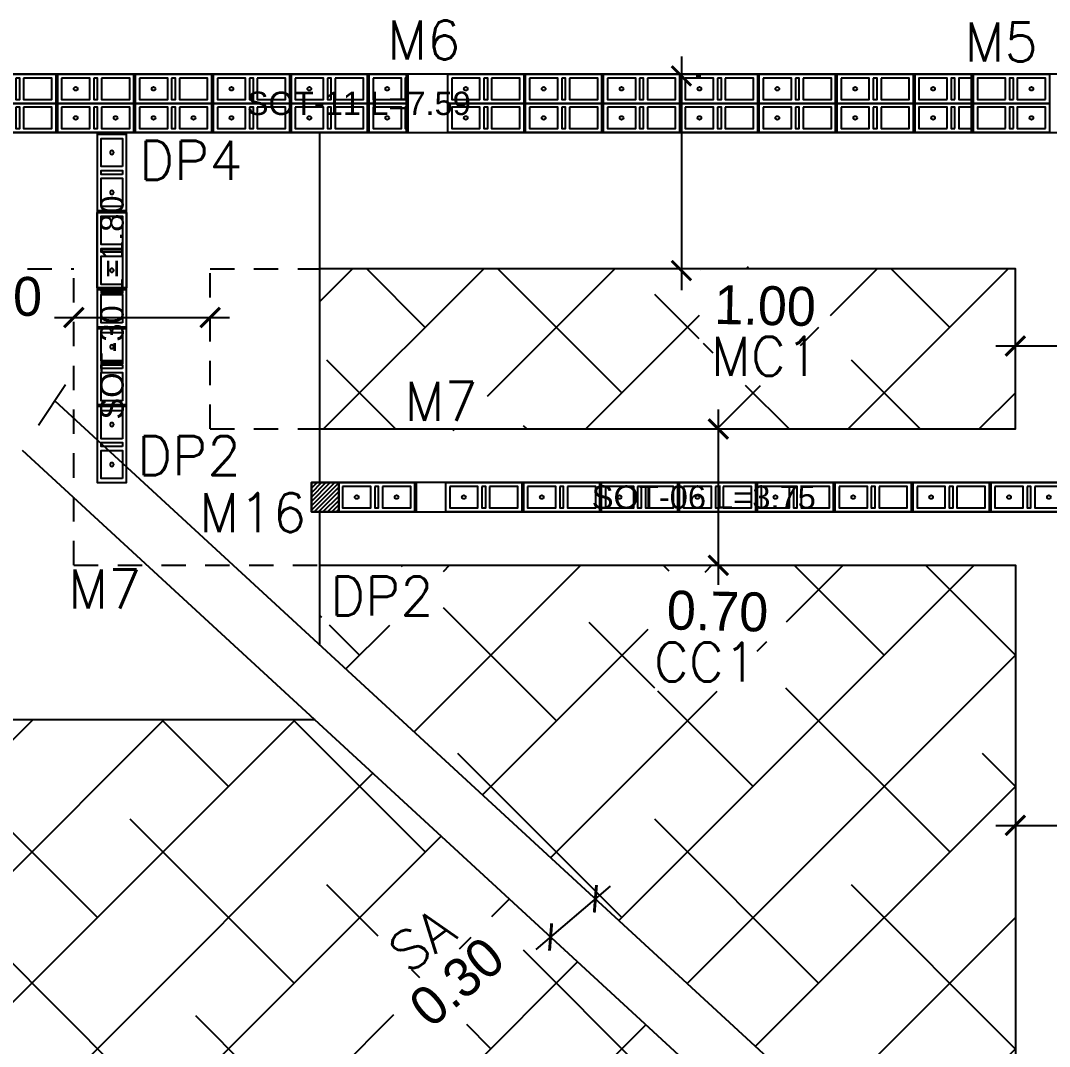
# Model space of a CAD drawing. Header units: metres. Extents: x -33.7 to 12.8, y -17.6 to 9.1.
# Drawn here: x -16.9 to -11.61, y 3.04 to 8.31 of the extents above; entities that cross this region are included whole.
import ezdxf
from ezdxf.enums import TextEntityAlignment as Align
from ezdxf.xclip import XClip

# ---------------------------------------------------------------- set-up
doc = ezdxf.new("R2010")
doc.units = ezdxf.units.M
doc.header["$XCLIPFRAME"] = 2
doc.linetypes.add('HIDDEN', pattern=[0.375, 0.25, -0.125])
for name, color, linetype in [('block0.14', 1, 'Continuous'), ('BLOCK251', 1, 'Continuous'), ('CIMIENTO 004', 4, 'Continuous'), ('COTAS', 1, 'Continuous'), ('CUANT-MUROS-TEXTO', 7, 'Continuous'), ('MOCHETAS 004', 4, 'Continuous'), ('S-contrapiso 001', 1, 'Continuous'), ('S-cotas 001', 1, 'Continuous'), ('S-hatch 002', 2, 'Continuous'), ('S-solera de amarre 003', 3, 'Continuous'), ('S-text 003', 3, 'Continuous'), ('SOT Muro de 15cm', 1, 'Continuous'), ('SOT Muro de contencion de 30cm', 6, 'Continuous'), ('TEX5', 4, 'Continuous'), ('ZAPATA', 6, 'Continuous')]:
    doc.layers.add(name, color=color, linetype=linetype)
doc.styles.add('ROMANS', font='romans')
doc.styles.add('ROTULOS', font='GOTHIC.TTF')
doc.styles.get("Standard").update_dxf_attribs({"font": 'arial.ttf'})
doc.dimstyles.new('DIM_100_2', dxfattribs={"dimtxt": 0.2, "dimasz": 0.1, "dimexe": 0.1, "dimexo": 0.1, "dimgap": 0.15, "dimtad": 1, "dimtxsty": 'ROTULOS', "dimblk": 'ARCHTICK', "dimcen": 0.1, "dimdle": 0.1, "dimclrd": 256, "dimclre": 256, "dimclrt": 1, "dimaunit": 1, "dimadec": 3, "dimazin": 3, "dimtfac": 1, "dimtix": 1, "dimtmove": 2, "dimatfit": 0, "dimldrblk": 'FLECHA', "dimfxl": 0.25, "dimtvp": 1, "dimlwd": -1, "dimlwe": -1})

# ---------------------------------------------------------------- blocks, each defined once
blk = doc.blocks.new('*U179')
for points in [[(-0.075, 0.4), (0.075, 0.4), (0.075, 0.01), (-0.075, 0.01)], [(0.055, 0.38), (-0.055, 0.38), (-0.055, 0.235), (0.055, 0.235)], [(0.055, 0.215), (-0.055, 0.215), (-0.055, 0.195), (0.055, 0.195)], [(0.055, 0.175), (-0.055, 0.175), (-0.055, 0.03), (0.055, 0.03)]]:
    blk.add_lwpolyline(points, close=True)
at = {"color": 251}
blk.add_lwpolyline([(-0.075, 0), (0.075, 0)], dxfattribs=at)
at = {"color": 3}
blk.add_circle((0, 0.3075), 0.00953, dxfattribs=at)
blk = doc.blocks.new('*U315')
for points in [[(-0.075, 0.4), (0.075, 0.4), (0.075, 0.01), (-0.075, 0.01)], [(0.055, 0.38), (-0.055, 0.38), (-0.055, 0.235), (0.055, 0.235)], [(0.055, 0.215), (-0.055, 0.215), (-0.055, 0.195), (0.055, 0.195)], [(0.055, 0.175), (-0.055, 0.175), (-0.055, 0.03), (0.055, 0.03)]]:
    blk.add_lwpolyline(points, close=True)
at = {"color": 251}
blk.add_lwpolyline([(-0.075, 0), (0.075, 0)], dxfattribs=at)
at = {"color": 3}
for centre in [(0, 0.3075), (0, 0.1025)]:
    blk.add_circle(centre, 0.00953, dxfattribs=at)
blk = doc.blocks.new('*U314')
for points in [[(-0.075, 0.4), (0.075, 0.4), (0.075, 0.01), (-0.075, 0.01)], [(0.055, 0.38), (-0.055, 0.38), (-0.055, 0.235), (0.055, 0.235)], [(0.055, 0.215), (-0.055, 0.215), (-0.055, 0.195), (0.055, 0.195)], [(0.055, 0.175), (-0.055, 0.175), (-0.055, 0.03), (0.055, 0.03)]]:
    blk.add_lwpolyline(points, close=True)
at = {"color": 251}
blk.add_lwpolyline([(-0.075, 0), (0.075, 0)], dxfattribs=at)
at = {"color": 3}
for centre in [(0, 0.3075), (0, 0.1025)]:
    blk.add_circle(centre, 0.00953, dxfattribs=at)
blk = doc.blocks.new('*U182')
for points in [[(-0.075, 0.4), (0.075, 0.4), (0.075, 0.01), (-0.075, 0.01)], [(0.055, 0.38), (-0.055, 0.38), (-0.055, 0.235), (0.055, 0.235)], [(0.055, 0.215), (-0.055, 0.215), (-0.055, 0.195), (0.055, 0.195)], [(0.055, 0.175), (-0.055, 0.175), (-0.055, 0.03), (0.055, 0.03)]]:
    blk.add_lwpolyline(points, close=True)
at = {"color": 251}
blk.add_lwpolyline([(-0.075, 0), (0.075, 0)], dxfattribs=at)
at = {"color": 3}
blk.add_circle((0, 0.3075), 0.00953, dxfattribs=at)
blk = doc.blocks.new('*U180')
for points in [[(-0.075, 0.4), (0.075, 0.4), (0.075, 0.01), (-0.075, 0.01)], [(0.055, 0.38), (-0.055, 0.38), (-0.055, 0.235), (0.055, 0.235)], [(0.055, 0.215), (-0.055, 0.215), (-0.055, 0.195), (0.055, 0.195)], [(0.055, 0.175), (-0.055, 0.175), (-0.055, 0.03), (0.055, 0.03)]]:
    blk.add_lwpolyline(points, close=True)
at = {"color": 251}
blk.add_lwpolyline([(-0.075, 0), (0.075, 0)], dxfattribs=at)
at = {"color": 3}
blk.add_circle((0, 0.3075), 0.00953, dxfattribs=at)
blk = doc.blocks.new('*U181')
for points in [[(-0.075, 0.4), (0.075, 0.4), (0.075, 0.01), (-0.075, 0.01)], [(0.055, 0.38), (-0.055, 0.38), (-0.055, 0.235), (0.055, 0.235)], [(0.055, 0.215), (-0.055, 0.215), (-0.055, 0.195), (0.055, 0.195)], [(0.055, 0.175), (-0.055, 0.175), (-0.055, 0.03), (0.055, 0.03)]]:
    blk.add_lwpolyline(points, close=True)
at = {"color": 251}
blk.add_lwpolyline([(-0.075, 0), (0.075, 0)], dxfattribs=at)
at = {"color": 3}
blk.add_circle((0, 0.3075), 0.00953, dxfattribs=at)
blk = doc.blocks.new('*U183')
for points in [[(-0.075, 0.4), (0.075, 0.4), (0.075, 0.01), (-0.075, 0.01)], [(0.055, 0.38), (-0.055, 0.38), (-0.055, 0.235), (0.055, 0.235)], [(0.055, 0.215), (-0.055, 0.215), (-0.055, 0.195), (0.055, 0.195)], [(0.055, 0.175), (-0.055, 0.175), (-0.055, 0.03), (0.055, 0.03)]]:
    blk.add_lwpolyline(points, close=True)
at = {"color": 251}
blk.add_lwpolyline([(-0.075, 0), (0.075, 0)], dxfattribs=at)
at = {"color": 3}
blk.add_circle((0, 0.3075), 0.00953, dxfattribs=at)
blk = doc.blocks.new('*U191')
for points in [[(-0.075, 0.4), (0.075, 0.4), (0.075, 0.21), (-0.075, 0.21)], [(0.055, 0.38), (-0.055, 0.38), (-0.055, 0.235), (0.055, 0.235)]]:
    blk.add_lwpolyline(points, close=True)
blk.add_lwpolyline([(0.055, 0.21), (0.055, 0.215), (-0.055, 0.215), (-0.055, 0.21)])
at = {"color": 251}
blk.add_lwpolyline([(-0.075, 0.2), (0.075, 0.2)], dxfattribs=at)
at = {"color": 3}
blk.add_circle((0, 0.3075), 0.00953, dxfattribs=at)
blk = doc.blocks.new('*U185')
for points in [[(-0.075, 0.4), (0.075, 0.4), (0.075, 0.01), (-0.075, 0.01)], [(0.055, 0.38), (-0.055, 0.38), (-0.055, 0.235), (0.055, 0.235)], [(0.055, 0.215), (-0.055, 0.215), (-0.055, 0.195), (0.055, 0.195)], [(0.055, 0.175), (-0.055, 0.175), (-0.055, 0.03), (0.055, 0.03)]]:
    blk.add_lwpolyline(points, close=True)
at = {"color": 251}
blk.add_lwpolyline([(-0.075, 0), (0.075, 0)], dxfattribs=at)
at = {"color": 3}
blk.add_circle((0, 0.3075), 0.00953, dxfattribs=at)
blk = doc.blocks.new('*U186')
for points in [[(-0.075, 0.4), (0.075, 0.4), (0.075, 0.01), (-0.075, 0.01)], [(0.055, 0.38), (-0.055, 0.38), (-0.055, 0.235), (0.055, 0.235)], [(0.055, 0.215), (-0.055, 0.215), (-0.055, 0.195), (0.055, 0.195)], [(0.055, 0.175), (-0.055, 0.175), (-0.055, 0.03), (0.055, 0.03)]]:
    blk.add_lwpolyline(points, close=True)
at = {"color": 251}
blk.add_lwpolyline([(-0.075, 0), (0.075, 0)], dxfattribs=at)
at = {"color": 3}
blk.add_circle((0, 0.3075), 0.00953, dxfattribs=at)
blk = doc.blocks.new('*U184')
for points in [[(-0.075, 0.4), (0.075, 0.4), (0.075, 0.21), (-0.075, 0.21)], [(0.055, 0.38), (-0.055, 0.38), (-0.055, 0.235), (0.055, 0.235)]]:
    blk.add_lwpolyline(points, close=True)
blk.add_lwpolyline([(0.055, 0.21), (0.055, 0.215), (-0.055, 0.215), (-0.055, 0.21)])
at = {"color": 251}
blk.add_lwpolyline([(-0.075, 0.2), (0.075, 0.2)], dxfattribs=at)
at = {"color": 3}
blk.add_circle((0, 0.3075), 0.00953, dxfattribs=at)
blk = doc.blocks.new('*U187')
for points in [[(-0.075, 0.4), (0.075, 0.4), (0.075, 0.01), (-0.075, 0.01)], [(0.055, 0.38), (-0.055, 0.38), (-0.055, 0.235), (0.055, 0.235)], [(0.055, 0.215), (-0.055, 0.215), (-0.055, 0.195), (0.055, 0.195)], [(0.055, 0.175), (-0.055, 0.175), (-0.055, 0.03), (0.055, 0.03)]]:
    blk.add_lwpolyline(points, close=True)
at = {"color": 251}
blk.add_lwpolyline([(-0.075, 0), (0.075, 0)], dxfattribs=at)
at = {"color": 3}
blk.add_circle((0, 0.3075), 0.00953, dxfattribs=at)
blk = doc.blocks.new('*U188')
for points in [[(-0.075, 0.4), (0.075, 0.4), (0.075, 0.01), (-0.075, 0.01)], [(0.055, 0.38), (-0.055, 0.38), (-0.055, 0.235), (0.055, 0.235)], [(0.055, 0.215), (-0.055, 0.215), (-0.055, 0.195), (0.055, 0.195)], [(0.055, 0.175), (-0.055, 0.175), (-0.055, 0.03), (0.055, 0.03)]]:
    blk.add_lwpolyline(points, close=True)
at = {"color": 251}
blk.add_lwpolyline([(-0.075, 0), (0.075, 0)], dxfattribs=at)
at = {"color": 3}
blk.add_circle((0, 0.3075), 0.00953, dxfattribs=at)
blk = doc.blocks.new('*U189')
for points in [[(-0.075, 0.4), (0.075, 0.4), (0.075, 0.01), (-0.075, 0.01)], [(0.055, 0.38), (-0.055, 0.38), (-0.055, 0.235), (0.055, 0.235)], [(0.055, 0.215), (-0.055, 0.215), (-0.055, 0.195), (0.055, 0.195)], [(0.055, 0.175), (-0.055, 0.175), (-0.055, 0.03), (0.055, 0.03)]]:
    blk.add_lwpolyline(points, close=True)
at = {"color": 251}
blk.add_lwpolyline([(-0.075, 0), (0.075, 0)], dxfattribs=at)
at = {"color": 3}
blk.add_circle((0, 0.3075), 0.00953, dxfattribs=at)
blk = doc.blocks.new('*U190')
for points in [[(-0.075, 0.4), (0.075, 0.4), (0.075, 0.01), (-0.075, 0.01)], [(0.055, 0.38), (-0.055, 0.38), (-0.055, 0.235), (0.055, 0.235)], [(0.055, 0.215), (-0.055, 0.215), (-0.055, 0.195), (0.055, 0.195)], [(0.055, 0.175), (-0.055, 0.175), (-0.055, 0.03), (0.055, 0.03)]]:
    blk.add_lwpolyline(points, close=True)
at = {"color": 251}
blk.add_lwpolyline([(-0.075, 0), (0.075, 0)], dxfattribs=at)
at = {"color": 3}
blk.add_circle((0, 0.3075), 0.00953, dxfattribs=at)
blk = doc.blocks.new('*U201')
for points in [[(-0.075, 0.4), (0.075, 0.4), (0.075, 0.01), (-0.075, 0.01)], [(0.055, 0.38), (-0.055, 0.38), (-0.055, 0.235), (0.055, 0.235)], [(0.055, 0.215), (-0.055, 0.215), (-0.055, 0.195), (0.055, 0.195)], [(0.055, 0.175), (-0.055, 0.175), (-0.055, 0.03), (0.055, 0.03)]]:
    blk.add_lwpolyline(points, close=True)
at = {"color": 251}
blk.add_lwpolyline([(-0.075, 0), (0.075, 0)], dxfattribs=at)
at = {"color": 3}
blk.add_circle((0, 0.3075), 0.00953, dxfattribs=at)
blk = doc.blocks.new('*U276')
for points in [[(-0.075, 0.4), (0.075, 0.4), (0.075, 0.01), (-0.075, 0.01)], [(0.055, 0.38), (-0.055, 0.38), (-0.055, 0.235), (0.055, 0.235)], [(0.055, 0.215), (-0.055, 0.215), (-0.055, 0.195), (0.055, 0.195)], [(0.055, 0.175), (-0.055, 0.175), (-0.055, 0.03), (0.055, 0.03)]]:
    blk.add_lwpolyline(points, close=True)
at = {"color": 251}
blk.add_lwpolyline([(-0.075, 0), (0.075, 0)], dxfattribs=at)
at = {"color": 3}
blk.add_circle((0, 0.1025), 0.00953, dxfattribs=at)
blk = doc.blocks.new('*U277')
for points in [[(-0.075, 0.4), (0.075, 0.4), (0.075, 0.01), (-0.075, 0.01)], [(0.055, 0.38), (-0.055, 0.38), (-0.055, 0.235), (0.055, 0.235)], [(0.055, 0.215), (-0.055, 0.215), (-0.055, 0.195), (0.055, 0.195)], [(0.055, 0.175), (-0.055, 0.175), (-0.055, 0.03), (0.055, 0.03)]]:
    blk.add_lwpolyline(points, close=True)
at = {"color": 251}
blk.add_lwpolyline([(-0.075, 0), (0.075, 0)], dxfattribs=at)
at = {"color": 3}
blk.add_circle((0, 0.1025), 0.00953, dxfattribs=at)
blk = doc.blocks.new('*U294')
for points in [[(-0.075, 0.4), (0.075, 0.4), (0.075, 0.01), (-0.075, 0.01)], [(0.055, 0.38), (-0.055, 0.38), (-0.055, 0.235), (0.055, 0.235)], [(0.055, 0.215), (-0.055, 0.215), (-0.055, 0.195), (0.055, 0.195)], [(0.055, 0.175), (-0.055, 0.175), (-0.055, 0.03), (0.055, 0.03)]]:
    blk.add_lwpolyline(points, close=True)
at = {"color": 251}
blk.add_lwpolyline([(-0.075, 0), (0.075, 0)], dxfattribs=at)
at = {"color": 3}
for centre in [(0, 0.3075), (0, 0.1025)]:
    blk.add_circle(centre, 0.00953, dxfattribs=at)
blk = doc.blocks.new('*U295')
for points in [[(-0.075, 0.4), (0.075, 0.4), (0.075, 0.01), (-0.075, 0.01)], [(0.055, 0.38), (-0.055, 0.38), (-0.055, 0.235), (0.055, 0.235)], [(0.055, 0.215), (-0.055, 0.215), (-0.055, 0.195), (0.055, 0.195)], [(0.055, 0.175), (-0.055, 0.175), (-0.055, 0.03), (0.055, 0.03)]]:
    blk.add_lwpolyline(points, close=True)
at = {"color": 251}
blk.add_lwpolyline([(-0.075, 0), (0.075, 0)], dxfattribs=at)
at = {"color": 3}
blk.add_circle((0, 0.3075), 0.00953, dxfattribs=at)
blk = doc.blocks.new('*U296')
for points in [[(-0.075, 0.4), (0.075, 0.4), (0.075, 0.01), (-0.075, 0.01)], [(0.055, 0.38), (-0.055, 0.38), (-0.055, 0.235), (0.055, 0.235)], [(0.055, 0.215), (-0.055, 0.215), (-0.055, 0.195), (0.055, 0.195)], [(0.055, 0.175), (-0.055, 0.175), (-0.055, 0.03), (0.055, 0.03)]]:
    blk.add_lwpolyline(points, close=True)
at = {"color": 251}
blk.add_lwpolyline([(-0.075, 0), (0.075, 0)], dxfattribs=at)
at = {"color": 3}
blk.add_circle((0, 0.3075), 0.00953, dxfattribs=at)
blk = doc.blocks.new('*U297')
for points in [[(-0.075, 0.4), (0.075, 0.4), (0.075, 0.01), (-0.075, 0.01)], [(0.055, 0.38), (-0.055, 0.38), (-0.055, 0.235), (0.055, 0.235)], [(0.055, 0.215), (-0.055, 0.215), (-0.055, 0.195), (0.055, 0.195)], [(0.055, 0.175), (-0.055, 0.175), (-0.055, 0.03), (0.055, 0.03)]]:
    blk.add_lwpolyline(points, close=True)
at = {"color": 251}
blk.add_lwpolyline([(-0.075, 0), (0.075, 0)], dxfattribs=at)
at = {"color": 3}
blk.add_circle((0, 0.3075), 0.00953, dxfattribs=at)
blk = doc.blocks.new('*U298')
for points in [[(-0.075, 0.4), (0.075, 0.4), (0.075, 0.01), (-0.075, 0.01)], [(0.055, 0.38), (-0.055, 0.38), (-0.055, 0.235), (0.055, 0.235)], [(0.055, 0.215), (-0.055, 0.215), (-0.055, 0.195), (0.055, 0.195)], [(0.055, 0.175), (-0.055, 0.175), (-0.055, 0.03), (0.055, 0.03)]]:
    blk.add_lwpolyline(points, close=True)
at = {"color": 251}
blk.add_lwpolyline([(-0.075, 0), (0.075, 0)], dxfattribs=at)
at = {"color": 3}
blk.add_circle((0, 0.3075), 0.00953, dxfattribs=at)
blk = doc.blocks.new('*U299')
for points in [[(-0.075, 0.4), (0.075, 0.4), (0.075, 0.01), (-0.075, 0.01)], [(0.055, 0.38), (-0.055, 0.38), (-0.055, 0.235), (0.055, 0.235)], [(0.055, 0.215), (-0.055, 0.215), (-0.055, 0.195), (0.055, 0.195)], [(0.055, 0.175), (-0.055, 0.175), (-0.055, 0.03), (0.055, 0.03)]]:
    blk.add_lwpolyline(points, close=True)
at = {"color": 251}
blk.add_lwpolyline([(-0.075, 0), (0.075, 0)], dxfattribs=at)
at = {"color": 3}
blk.add_circle((0, 0.3075), 0.00953, dxfattribs=at)
blk = doc.blocks.new('*U300')
for points in [[(-0.075, 0.4), (0.075, 0.4), (0.075, 0.01), (-0.075, 0.01)], [(0.055, 0.38), (-0.055, 0.38), (-0.055, 0.235), (0.055, 0.235)], [(0.055, 0.215), (-0.055, 0.215), (-0.055, 0.195), (0.055, 0.195)], [(0.055, 0.175), (-0.055, 0.175), (-0.055, 0.03), (0.055, 0.03)]]:
    blk.add_lwpolyline(points, close=True)
at = {"color": 251}
blk.add_lwpolyline([(-0.075, 0), (0.075, 0)], dxfattribs=at)
at = {"color": 3}
blk.add_circle((0, 0.3075), 0.00953, dxfattribs=at)
blk = doc.blocks.new('*U301')
for points in [[(-0.075, 0.4), (0.075, 0.4), (0.075, 0.01), (-0.075, 0.01)], [(0.055, 0.38), (-0.055, 0.38), (-0.055, 0.235), (0.055, 0.235)], [(0.055, 0.215), (-0.055, 0.215), (-0.055, 0.195), (0.055, 0.195)], [(0.055, 0.175), (-0.055, 0.175), (-0.055, 0.03), (0.055, 0.03)]]:
    blk.add_lwpolyline(points, close=True)
at = {"color": 251}
blk.add_lwpolyline([(-0.075, 0), (0.075, 0)], dxfattribs=at)
at = {"color": 3}
blk.add_circle((0, 0.3075), 0.00953, dxfattribs=at)
blk = doc.blocks.new('*U311')
for points in [[(-0.075, 0.4), (0.075, 0.4), (0.075, 0.01), (-0.075, 0.01)], [(0.055, 0.38), (-0.055, 0.38), (-0.055, 0.235), (0.055, 0.235)], [(0.055, 0.215), (-0.055, 0.215), (-0.055, 0.195), (0.055, 0.195)], [(0.055, 0.175), (-0.055, 0.175), (-0.055, 0.03), (0.055, 0.03)]]:
    blk.add_lwpolyline(points, close=True)
at = {"color": 251}
blk.add_lwpolyline([(-0.075, 0), (0.075, 0)], dxfattribs=at)
at = {"color": 3}
blk.add_circle((0, 0.1025), 0.00953, dxfattribs=at)
blk = doc.blocks.new('*U312')
for points in [[(-0.075, 0.4), (0.075, 0.4), (0.075, 0.21), (-0.075, 0.21)], [(0.055, 0.38), (-0.055, 0.38), (-0.055, 0.235), (0.055, 0.235)]]:
    blk.add_lwpolyline(points, close=True)
blk.add_lwpolyline([(0.055, 0.21), (0.055, 0.215), (-0.055, 0.215), (-0.055, 0.21)])
at = {"color": 251}
blk.add_lwpolyline([(-0.075, 0.2), (0.075, 0.2)], dxfattribs=at)
blk = doc.blocks.new('*U313')
for points in [[(-0.075, 0.4), (0.075, 0.4), (0.075, 0.01), (-0.075, 0.01)], [(0.055, 0.38), (-0.055, 0.38), (-0.055, 0.235), (0.055, 0.235)], [(0.055, 0.215), (-0.055, 0.215), (-0.055, 0.195), (0.055, 0.195)], [(0.055, 0.175), (-0.055, 0.175), (-0.055, 0.03), (0.055, 0.03)]]:
    blk.add_lwpolyline(points, close=True)
at = {"color": 251}
blk.add_lwpolyline([(-0.075, 0), (0.075, 0)], dxfattribs=at)
at = {"color": 3}
for centre in [(0, 0.3075), (0, 0.1025)]:
    blk.add_circle(centre, 0.00953, dxfattribs=at)
blk = doc.blocks.new('*U316')
for points in [[(-0.075, 0.4), (0.075, 0.4), (0.075, 0.01), (-0.075, 0.01)], [(0.055, 0.38), (-0.055, 0.38), (-0.055, 0.235), (0.055, 0.235)], [(0.055, 0.215), (-0.055, 0.215), (-0.055, 0.195), (0.055, 0.195)], [(0.055, 0.175), (-0.055, 0.175), (-0.055, 0.03), (0.055, 0.03)]]:
    blk.add_lwpolyline(points, close=True)
at = {"color": 3}
blk.add_circle((0, 0.3075), 0.00953, dxfattribs=at)
blk = doc.blocks.new('*U392')
for points in [[(-0.075, 0.4), (0.075, 0.4), (0.075, 0.01), (-0.075, 0.01)], [(0.055, 0.38), (-0.055, 0.38), (-0.055, 0.235), (0.055, 0.235)], [(0.055, 0.215), (-0.055, 0.215), (-0.055, 0.195), (0.055, 0.195)], [(0.055, 0.175), (-0.055, 0.175), (-0.055, 0.03), (0.055, 0.03)]]:
    blk.add_lwpolyline(points, close=True)
at = {"color": 251}
blk.add_lwpolyline([(-0.075, 0), (0.075, 0)], dxfattribs=at)
at = {"color": 3}
for centre in [(0, 0.3075), (0, 0.1025)]:
    blk.add_circle(centre, 0.00953, dxfattribs=at)
blk = doc.blocks.new('_ArchTick')
at = {"color": 0, "linetype": 'ByBlock', "lineweight": -2, "const_width": 0.15}
blk.add_lwpolyline([(-0.5, -0.5), (0.5, 0.5)], dxfattribs=at)
blk = doc.blocks.new('*D412')
at = {"layer": 'COTAS', "transparency": 16777216}
for p, q in [((-11.886, 4.1783), (-10.986, 4.1783)), ((-11.786, 4.0783), (-11.786, 4.0783)), ((-11.086, 4.0783), (-11.086, 4.0783))]:
    blk.add_line(p, q, dxfattribs=at)
at = {"layer": 'Defpoints', "color": 0, "transparency": 16777216}
for p in [(-11.786, 4.1783), (-11.086, 4.1783), (-11.086, 4.1783)]:
    blk.add_point(p, dxfattribs=at)
at = {"layer": 'COTAS', "linetype": 'ByBlock', "transparency": 16777216, "xscale": 0.1, "yscale": 0.1, "zscale": 0.1, "rotation": 180}
blk.add_blockref('_ArchTick', (-11.786, 4.1783), dxfattribs=at)
at = {"layer": 'COTAS', "linetype": 'ByBlock', "transparency": 16777216, "xscale": 0.1, "yscale": 0.1, "zscale": 0.1}
blk.add_blockref('_ArchTick', (-11.086, 4.1783), dxfattribs=at)
at = {"layer": 'COTAS', "color": 1, "transparency": 16777216, "insert": (-10.5325, 4.3734), "char_height": 0.2, "attachment_point": 5, "style": 'ROTULOS'}
blk.add_mtext('\\A1;0.70', dxfattribs=at)
blk = doc.blocks.new('FLECHA')
h = blk.add_hatch(color=256)
edge = h.paths.add_edge_path()
edge.add_line((-0.76, -0.716), (-0.346, 0))
edge.add_line((-0.346, 0), (-0.76, 0.716))
edge.add_arc((-0.63, 0.791), 0.15, 30, 210, ccw=False)
edge.add_line((-0.5, 0.866), (0, 0))
edge.add_line((0, 0), (-0.5, -0.866))
edge.add_arc((-0.63, -0.791), 0.15, 150, 330, ccw=False)
blk.add_line((-0.346, 0), (-1.83, 0))
blk.add_lwpolyline([(-0.76, -0.716), (-0.346, 0), (-0.76, 0.716, -1), (-0.5, 0.866), (0, 0), (-0.5, -0.866, -1)], format="xyb", close=True)
blk = doc.blocks.new('*D413')
at = {"layer": 'Defpoints', "color": 0, "transparency": 16777216}
for p in [(-13.3115, 6.2139), (-13.3115, 5.5139), (-13.3115, 5.5139)]:
    blk.add_point(p, dxfattribs=at)
at = {"layer": 'S-cotas 001', "transparency": 16777216}
for p, q in [((-13.3115, 6.3139), (-13.3115, 5.4139)), ((-13.2115, 6.2139), (-13.2115, 6.2139)), ((-13.2115, 5.5139), (-13.2115, 5.5139))]:
    blk.add_line(p, q, dxfattribs=at)
at = {"layer": 'S-cotas 001', "linetype": 'ByBlock', "transparency": 16777216, "xscale": 0.1, "yscale": 0.1, "zscale": 0.1}
for p, rotation in [((-13.3115, 6.2139), 90), ((-13.3115, 5.5139), 270)]:
    blk.add_blockref('_ArchTick', p, dxfattribs=dict(at, rotation=rotation))
at = {"layer": 'S-cotas 001', "color": 1, "transparency": 16777216, "insert": (-13.3154, 5.2775), "char_height": 0.2, "attachment_point": 5, "rotation": 358.7095, "style": 'ROTULOS'}
blk.add_mtext('\\A1;0.70', dxfattribs=at)
blk = doc.blocks.new('*D423')
at = {"layer": 'Defpoints', "color": 0, "transparency": 16777216}
for p in [(-13.525, 8.0275), (-13.501, 7.0275), (-13.501, 7.0275)]:
    blk.add_point(p, dxfattribs=at)
at = {"layer": 'S-cotas 001', "transparency": 16777216}
for p, q in [((-13.501, 8.1275), (-13.501, 6.9275)), ((-13.425, 8.0275), (-13.401, 8.0275)), ((-13.401, 7.0275), (-13.401, 7.0275))]:
    blk.add_line(p, q, dxfattribs=at)
at = {"layer": 'S-cotas 001', "linetype": 'ByBlock', "transparency": 16777216, "xscale": 0.1, "yscale": 0.1, "zscale": 0.1}
for p, rotation in [((-13.501, 8.0275), 90), ((-13.501, 7.0275), 270)]:
    blk.add_blockref('_ArchTick', p, dxfattribs=dict(at, rotation=rotation))
at = {"layer": 'S-cotas 001', "color": 1, "transparency": 16777216, "insert": (-13.0709, 6.8465), "char_height": 0.2, "attachment_point": 5, "rotation": 358.7095, "style": 'ROTULOS'}
blk.add_mtext('\\A1;1.00', dxfattribs=at)
blk = doc.blocks.new('*D424')
at = {"layer": 'COTAS', "transparency": 16777216}
for p, q in [((-11.886, 6.6404), (-10.986, 6.6404)), ((-11.786, 6.5404), (-11.786, 6.5404)), ((-11.086, 6.5404), (-11.086, 6.5404))]:
    blk.add_line(p, q, dxfattribs=at)
at = {"layer": 'Defpoints', "color": 0, "transparency": 16777216}
for p in [(-11.786, 6.6404), (-11.086, 6.6404), (-11.086, 6.6404)]:
    blk.add_point(p, dxfattribs=at)
at = {"layer": 'COTAS', "linetype": 'ByBlock', "transparency": 16777216, "xscale": 0.1, "yscale": 0.1, "zscale": 0.1, "rotation": 180}
blk.add_blockref('_ArchTick', (-11.786, 6.6404), dxfattribs=at)
at = {"layer": 'COTAS', "linetype": 'ByBlock', "transparency": 16777216, "xscale": 0.1, "yscale": 0.1, "zscale": 0.1}
blk.add_blockref('_ArchTick', (-11.086, 6.6404), dxfattribs=at)
at = {"layer": 'COTAS', "color": 1, "transparency": 16777216, "insert": (-10.5325, 6.8355), "char_height": 0.2, "attachment_point": 5, "style": 'ROTULOS'}
blk.add_mtext('\\A1;0.70', dxfattribs=at)
blk = doc.blocks.new('*D425')
at = {"layer": 'COTAS', "transparency": 16777216}
for p, q in [((-16.7213, 6.7865), (-15.8213, 6.7865)), ((-16.6213, 6.6865), (-16.6213, 6.6865)), ((-15.9213, 6.6865), (-15.9213, 6.6865))]:
    blk.add_line(p, q, dxfattribs=at)
at = {"layer": 'Defpoints', "color": 0, "transparency": 16777216}
for p in [(-16.6213, 6.7865), (-15.9213, 6.7865), (-15.9213, 6.7865)]:
    blk.add_point(p, dxfattribs=at)
at = {"layer": 'COTAS', "linetype": 'ByBlock', "transparency": 16777216, "xscale": 0.1, "yscale": 0.1, "zscale": 0.1, "rotation": 180}
blk.add_blockref('_ArchTick', (-16.6213, 6.7865), dxfattribs=at)
at = {"layer": 'COTAS', "linetype": 'ByBlock', "transparency": 16777216, "xscale": 0.1, "yscale": 0.1, "zscale": 0.1}
blk.add_blockref('_ArchTick', (-15.9213, 6.7865), dxfattribs=at)
at = {"layer": 'COTAS', "color": 1, "transparency": 16777216, "insert": (-17.0452, 6.8935), "char_height": 0.2, "attachment_point": 5, "style": 'ROTULOS'}
blk.add_mtext('\\A1;0.70', dxfattribs=at)
blk = doc.blocks.new('*D433')
at = {"layer": 'COTAS', "transparency": 16777216}
for p, q in [((-13.8667, 3.866), (-14.2491, 3.5404)), ((-13.878, 3.725), (-13.878, 3.725)), ((-14.1081, 3.5291), (-14.1081, 3.5291))]:
    blk.add_line(p, q, dxfattribs=at)
at = {"layer": 'Defpoints', "color": 0, "transparency": 16777216}
for p in [(-13.9429, 3.8012), (-14.1729, 3.6052), (-14.1729, 3.6052)]:
    blk.add_point(p, dxfattribs=at)
at = {"layer": 'COTAS', "linetype": 'ByBlock', "transparency": 16777216, "xscale": 0.1, "yscale": 0.1, "zscale": 0.1}
for p, rotation in [((-13.9429, 3.8012), 40.42019440413191), ((-14.1729, 3.6052), 220.4201944041319)]:
    blk.add_blockref('_ArchTick', p, dxfattribs=dict(at, rotation=rotation))
at = {"layer": 'COTAS', "color": 1, "transparency": 16777216, "insert": (-14.6546, 3.3744), "char_height": 0.2, "attachment_point": 5, "rotation": 40.4202, "style": 'ROTULOS'}
blk.add_mtext('\\A1;0.30', dxfattribs=at)

msp = doc.modelspace()

# ---------------------------------------------------------------- hatches: boundary and pattern name
at = {"layer": 'S-contrapiso 001'}
h = msp.add_hatch(dxfattribs=at)
h.set_pattern_fill('ANSI38', color=256, scale=0.15)
h.paths.add_polyline_path([(-4.6593, 0.8334), (-8.386, 0.8334), (-8.386, -0.2387), (-4.6593, -0.2387)])
h.paths.add_polyline_path([(-5.3507, 0.0369), (-4.7173, 0.0369), (-4.7173, -0.2631), (-5.3507, -0.2631)])
h.paths.add_polyline_path([(-8.1834, 0.8535), (-7.731, 0.8535), (-7.731, 0.5535), (-8.1834, 0.5535)])
h.paths.add_polyline_path([(-9.586, 0.8334), (-9.586, -0.2387), (-8.386, -0.2387), (-8.386, 0.8334)])
h.paths.add_polyline_path([(-8.386, 6.3702), (-8.386, 1.5334), (-4.6593, 1.5334), (-4.6593, 3.3291), (-2.586, 3.3291), (-2.586, 6.3702)])
h.paths.add_polyline_path([(-11.086, 6.3702), (-11.086, 2.9834), (-9.586, 2.9834), (-9.586, 1.5334), (-8.386, 1.5334), (-8.386, 6.3702)])
h.paths.add_polyline_path([(-9.5393, 1.8241), (-8.9155, 1.8241), (-8.9155, 1.5241), (-9.5393, 1.5241)])
h.paths.add_polyline_path([(-8.386, 6.3702), (-8.386, 7.7363), (-8.8848, 7.7363), (-9.2848, 7.7363), (-9.6848, 7.7363), (-10.0848, 7.7363), (-10.4848, 7.7363), (-10.611, 7.7363), (-10.8848, 7.7362), (-11.086, 7.7362), (-11.086, 6.3702)])
h.paths.add_polyline_path([(-3.182, 7.8863), (-3.182, 7.8663), (-3.182, 7.8364), (-3.182, 7.7563), (-3.182, 7.7363), (-3.372, 7.7363), (-3.372, 7.8364), (-3.7597, 7.8364), (-3.7597, 7.7363), (-3.986, 7.7363), (-3.986, 6.7363), (-4.686, 6.7363), (-4.686, 7.7363), (-4.9222, 7.7363), (-5.1122, 7.7363), (-5.3598, 7.7363), (-5.7598, 7.7363), (-6.1598, 7.7363), (-6.5598, 7.7363), (-6.9598, 7.7363), (-7.3598, 7.7363), (-7.586, 7.7362), (-7.586, 6.7363), (-8.286, 6.7363), (-8.286, 7.7363), (-8.386, 7.7363), (-8.386, 6.3702), (-2.586, 6.3702), (-2.586, 6.7363), (-2.936, 6.7363), (-2.936, 7.7363), (-3.172, 7.7363), (-3.172, 7.8364), (-3.172, 7.8863)], is_closed=False)
h.paths.add_polyline_path([(-2.586, 3.3291), (1.439, 3.3291), (1.439, 4.9451), (-2.011, 4.9451), (-2.011, 6.3702), (-2.586, 6.3702)])
h.paths.add_polyline_path([(-2.011, 7.7363), (-2.236, 7.7363), (-2.236, 6.7363), (-2.586, 6.7363), (-2.586, 6.3702), (-2.011, 6.3702)])
h.paths.add_polyline_path([(4.6574, 4.9302), (3.9462, 5.2268), (4.0571, 5.4926), (2.139, 6.2926), (2.139, 1.5084), (3.2303, 1.5084)])
h.paths.add_polyline_path([(10.1144, 2.8169), (9.7724, 2.9595), (9.9071, 3.2826), (6.4461, 4.726), (6.2536, 4.2645), (5.3035, 4.6608), (3.9158, 1.3334), (9.4957, 1.3334), (9.7777, 2.0095)])
h.paths.add_polyline_path([(8.7205, 1.6505), (9.3407, 1.3935), (9.1876, 1.024), (8.5673, 1.281)])
h.paths.add_polyline_path([(9.4957, 1.3334), (3.9158, 1.3334), (3.6968, 0.8084), (2.139, 0.8084), (2.139, -2.6637), (7.8287, -2.6637)])
h.paths.add_polyline_path([(7.0302, -2.4025), (7.6504, -2.6595), (7.4973, -3.029), (6.877, -2.772)])
h.paths.add_polyline_path([(8.6568, 1.3446), (9.1961, 1.0926), (9.0691, 0.8208), (8.5298, 1.0728)])
h.paths.add_polyline_path([(7.453, -3.5646), (7.8287, -2.6637), (2.139, -2.6637), (2.139, -3.1747), (3.0741, -3.5646)])
h.paths.add_polyline_path([(3.0741, -3.5646), (6.4622, -4.9777), (6.5969, -4.6546), (6.9389, -4.7973), (7.453, -3.5646)])
h.paths.add_polyline_path([(-5.3882, -2.6637), (-5.3882, -0.9387), (-8.0538, -0.9387), (-8.0538, -2.6637)])
h.paths.add_polyline_path([(-6.0368, -2.5157), (-5.5845, -2.5157), (-5.5845, -2.8157), (-6.0368, -2.8157)])
h.paths.add_polyline_path([(-11.386, -3.8953), (-11.386, -2.6637), (-11.386, -0.3166), (-12.886, -0.3166), (-12.886, 0.5401), (-15.8572, -0.7944), (-17.5814, -3.3881), (-14.0719, -5.7717), (-13.5557, -4.9952), (-12.557, -5.6591)])
h.paths.add_polyline_path([(-15.8572, -0.7944), (-17.6054, -1.5796), (-17.4593, -1.6767), (-18.2811, -2.9129), (-17.5814, -3.3881)])
h.paths.add_polyline_path([(-12.886, 1.3334), (-12.886, 2.4194), (-15.3829, 4.7202), (-17.9279, 4.7202), (-20.7334, 0.4997), (-17.9006, -1.3833), (-15.5456, -0.3256), (-14.4428, 1.3334)])
h.paths.add_polyline_path([(-11.786, 2.9834), (-12.886, 2.9834), (-12.886, 2.8274), (-15.36, 5.107), (-15.36, 5.5139), (-11.786, 5.5139), (-11.786, 2.9834)])
h.paths.add_polyline_path([(-23.2556, 0.1331), (-23.1743, 0.079), (-22.2323, 1.4961), (-20.9832, 0.6658), (-18.2881, 4.7202), (-18.66, 4.7202), (-18.66, 7.0363)])
h.paths.add_polyline_path([(-15.36, 7.0363), (-15.36, 6.3702), (-11.786, 6.3702), (-11.786, 7.0363)])
h.paths.add_polyline_path([(-14.9493, 6.5059), (-14.4969, 6.5059), (-14.4969, 6.2059), (-14.9493, 6.2059)])
h.paths.add_polyline_path([(-13.402, 7.054), (-12.7307, 7.0389), (-12.7397, 6.639), (-13.411, 6.6541)])
h.paths.add_polyline_path([(-11.736, 6.2139), (-11.736, 6.3702), (-15.36, 6.3702), (-15.36, 6.2139)])
h.paths.add_polyline_path([(-22.706, -7.3169), (-22.4748, -6.3262), (-20.6318, -6.7465), (-19.9949, -3.9537), (-22.5603, -2.2485), (-24.2496, -4.7898), (-23.3334, -5.3988), (-24.0254, -6.4398)])
h.paths.add_polyline_path([(-25.7636, -7.053), (-25.6242, -7.0875), (-25.9129, -8.2523), (-23.5743, -8.8319), (-23.4877, -8.4824), (-23.4397, -8.2471), (-23.8182, -8.1533), (-24.2016, -8.0582), (-24.5899, -7.962), (-24.9781, -7.8658), (-25.3664, -7.7696), (-25.7449, -7.6757), (-25.7088, -7.5301), (-25.3206, -7.6264), (-24.9323, -7.7226), (-24.5441, -7.8188), (-24.1558, -7.9151), (-23.7821, -8.0077), (-23.3939, -8.1039), (-23.2483, -8.14), (-23.3445, -8.5282), (-23.4287, -8.868), (-23.0877, -8.9525), (-22.706, -7.3169), (-24.0254, -6.4398), (-24.7173, -7.4808), (-25.6392, -6.868)])
h.paths.add_polyline_path([(-19.3284, -9.3819), (-18.7609, -9.7591), (-16.3508, -6.1334), (-13.937, -7.7379), (-13.7738, -7.492), (-14.7736, -6.8274), (-14.238, -6.0216), (-17.7475, -3.638), (-19.9216, -6.9085), (-18.797, -7.165)])
h.paths.add_polyline_path([(-19.7546, -10.8089), (-19.5492, -10.945), (-18.927, -10.009), (-19.4029, -9.6926), (-19.6751, -10.8286)])
h.paths.add_polyline_path([(-18.6973, -16.0499), (-18.2664, -14.311), (-20.7079, -12.6881), (-19.7152, -11.1948), (-20.6224, -10.5938), (-20.8884, -10.5278), (-21.2767, -10.4316), (-21.6649, -10.3354), (-22.0532, -10.2391), (-22.124, -10.2216), (-24.9656, -14.4963)])
h.paths.add_polyline_path([(-24.9656, -14.4963), (-22.124, -10.2216), (-22.4414, -10.1429), (-22.8297, -10.0467), (-23.218, -9.9505), (-23.6062, -9.8542), (-23.9945, -9.758), (-24.3827, -9.6618), (-24.771, -9.5655), (-25.1592, -9.4693), (-25.5475, -9.3731), (-25.9357, -9.2769), (-26.1534, -9.2229), (-26.324, -9.1806), (-26.7122, -9.0844), (-27.1005, -8.9882), (-27.2036, -8.9626), (-30.0452, -13.2373), (-25.6764, -14.3201)])
h.paths.add_polyline_path([(-22.1972, -9.4099), (-21.5063, -9.5712), (-21.5972, -9.9607), (-22.2881, -9.7994)])
h.paths.add_polyline_path([(-27.2036, -8.9626), (-27.4887, -8.8919), (-27.877, -8.7957), (-28.2652, -8.6995), (-28.2888, -8.6936), (-28.6535, -8.6032), (-29.032, -8.5094), (-29.1026, -8.4919), (-31.9442, -12.7666), (-30.0452, -13.2373)])
h.paths.add_polyline_path([(-29.6289, -8.3615), (-29.6974, -8.3445), (-29.733, -8.3357), (-30.0423, -8.259), (-33.4182, -12.4013), (-31.9442, -12.7666), (-29.1026, -8.4919), (-29.2503, -8.4553)])
h.paths.add_polyline_path([(-27.3143, -6.1019), (-26.9261, -6.1982), (-26.5378, -6.2944), (-26.4809, -6.3085), (-26.7993, -6.0969), (-26.1073, -5.0559), (-26.5251, -4.7781), (-27.3934, -6.0824), (-27.3241, -6.0995)], is_closed=False)
h.paths.add_polyline_path([(-26.1838, -6.5367), (-26.1924, -6.5713), (-26.338, -6.5352), (-26.3294, -6.5006), (-26.5836, -6.4376), (-26.9719, -6.3414), (-27.3601, -6.2451), (-27.4817, -6.215), (-27.7172, -6.5687), (-26.0735, -6.9761), (-25.889, -6.702), (-26.1102, -6.5549)])
h.paths.add_polyline_path([(-27.7888, -6.6763), (-28.4237, -7.6299), (-28.0482, -7.723)])
h.paths.add_polyline_path([(-23.1743, 0.079), (-23.2556, 0.1331), (-26.5251, -4.7781), (-26.1073, -5.0559), (-25.4153, -4.0149), (-24.4994, -4.6237), (-22.8101, -2.0824), (-24.0592, -1.2521)])
h.paths.add_polyline_path([(-14.4428, 1.3334), (-15.5456, -0.3256), (-12.886, 0.8689), (-12.886, 1.3334)])
h.paths.add_polyline_path([(-11.0382, -0.4636), (-11.0382, -0.3166), (-11.386, -0.3166), (-11.386, -2.6637), (-11.3538, -2.6637), (-11.3538, -0.4636)])
h.paths.add_polyline_path([(-19.9216, -6.9085), (-17.7475, -3.638), (-18.4471, -3.1628), (-19.2861, -4.4249), (-19.7277, -4.1314), (-20.3393, -6.8132)])
h.paths.add_polyline_path([(2.1518, -2.8988), (2.7756, -2.8988), (2.7756, -3.1988), (2.1518, -3.1988)])
h.paths.add_polyline_path([(-20.7446, -3.7304), (-20.0476, -3.8632), (-20.1225, -4.2561), (-20.8195, -4.1233)])
h.paths.add_polyline_path([(-25.755, -7.6631), (-25.1515, -7.8209), (-25.2273, -8.1111), (-25.8309, -7.9534)])
h.paths.add_polyline_path([(-19.2987, -9.1554), (-19.0535, -8.8097), (-18.8088, -8.9833), (-19.054, -9.329)])
h.paths.add_polyline_path([(-20.9886, -10.5251), (-20.5588, -10.6317), (-20.631, -10.9229), (-21.0608, -10.8163)])
h.paths.add_polyline_path([(-25.441, -14.4093), (-25.2795, -13.7576), (-24.8912, -13.8538), (-25.0527, -14.5055)])
h.paths.add_polyline_path([(-25.6505, -14.3528), (-25.5225, -13.7715), (-25.2295, -13.8361), (-25.3575, -14.4174)])
h.paths.add_polyline_path([(-19.8576, -6.0936), (-19.4643, -5.503), (-19.1314, -5.7247), (-19.5246, -6.3153)])
h.paths.add_polyline_path([(-2.011, 6.6254), (-2.0963, 6.6254), (-2.0963, 6.9254), (-2.011, 6.9254)], flags=16)
h.paths.add_polyline_path([(-2.011, 6.8147), (-2.1595, 6.8147), (-2.1595, 7.2147), (-2.011, 7.2147)], flags=16)
h.paths.add_polyline_path([(-7.1504, 0.8049), (-6.441, 0.789), (-6.45, 0.3891), (-7.1594, 0.4051)], flags=16)
h.paths.add_polyline_path([(-7.1232, 0.4867), (-6.547, 0.4867), (-6.547, 0.1867), (-7.1232, 0.1867)], flags=16)
h.paths.add_polyline_path([(-6.0487, -0.1365), (-6.0487, 0.5635), (-5.6487, 0.5635), (-5.6487, -0.1365)], flags=16)
h.paths.add_polyline_path([(-11.0246, 6.0206), (-10.3913, 6.0206), (-10.3913, 5.7206), (-11.0246, 5.7206)], flags=16)
h.paths.add_polyline_path([(-10.7401, 4.2263), (-10.1639, 4.2263), (-10.1639, 3.9263), (-10.7401, 3.9263)], flags=16)
h.paths.add_polyline_path([(-10.8373, 4.5734), (-10.1277, 4.5734), (-10.1277, 4.1734), (-10.8373, 4.1734)], flags=16)
h.paths.add_polyline_path([(-8.9728, 6.9005), (-8.9728, 7.572), (-8.5728, 7.572), (-8.5728, 6.9005)], flags=16)
h.paths.add_polyline_path([(-10.0971, 7.638), (-9.4258, 7.6229), (-9.4348, 7.223), (-10.1061, 7.2381)], flags=16)
h.paths.add_polyline_path([(-10.0218, 7.3154), (-9.4265, 7.3154), (-9.4265, 7.0154), (-10.0218, 7.0154)], flags=16)
h.paths.add_polyline_path([(-10.8373, 7.0355), (-10.1277, 7.0355), (-10.1277, 6.6355), (-10.8373, 6.6355)], flags=16)
h.paths.add_polyline_path([(-10.7401, 6.6884), (-10.1639, 6.6884), (-10.1639, 6.3884), (-10.7401, 6.3884)], flags=16)
h.paths.add_polyline_path([(-5.3728, 6.9005), (-5.3728, 7.572), (-4.9728, 7.572), (-4.9728, 6.9005)], flags=16)
h.paths.add_polyline_path([(-6.3245, 7.3651), (-5.7292, 7.3651), (-5.7292, 7.0651), (-6.3245, 7.0651)], flags=16)
h.paths.add_polyline_path([(-6.3998, 7.638), (-5.7285, 7.6229), (-5.7375, 7.223), (-6.4088, 7.2381)], flags=16)
h.paths.add_polyline_path([(-3.7873, 7.2147), (-3.0777, 7.2147), (-3.0777, 6.8147), (-3.7873, 6.8147)], flags=16)
h.paths.add_polyline_path([(-7.2901, 6.8676), (-6.7139, 6.8676), (-6.7139, 6.5676), (-7.2901, 6.5676)], flags=16)
h.paths.add_polyline_path([(-7.3873, 7.2147), (-6.6777, 7.2147), (-6.6777, 6.8147), (-7.3873, 6.8147)], flags=16)
h.paths.add_polyline_path([(-1.8399, 4.034), (-1.1304, 4.034), (-1.1304, 3.634), (-1.8399, 3.634)], flags=16)
h.paths.add_polyline_path([(0.4157, 4.2451), (0.9919, 4.2451), (0.9919, 3.9451), (0.4157, 3.9451)], flags=16)
h.paths.add_polyline_path([(0.3231, 4.5921), (1.0326, 4.5921), (1.0326, 4.1921), (0.3231, 4.1921)], flags=16)
h.paths.add_polyline_path([(3.3137, 4.5875), (3.9633, 4.302), (3.8023, 3.9358), (3.1528, 4.2213)], flags=16)
h.paths.add_polyline_path([(3.2297, 4.2453), (3.7572, 4.0135), (3.6365, 3.7389), (3.109, 3.9707)], flags=16)
h.paths.add_polyline_path([(2.1466, -0.3731), (2.7704, -0.3731), (2.7704, -0.6731), (2.1466, -0.6731)], flags=16)
h.paths.add_polyline_path([(3.1299, 0.6767), (3.7728, 0.6767), (3.7728, 0.3767), (3.1299, 0.3767)], flags=16)
h.paths.add_polyline_path([(6.9665, -2.7084), (7.5058, -2.9604), (7.3788, -3.2322), (6.8395, -2.9801)], flags=16)
h.paths.add_polyline_path([(-7.9718, -0.9672), (-7.2625, -0.9832), (-7.2715, -1.3831), (-7.9809, -1.3671)], flags=16)
h.paths.add_polyline_path([(-7.9447, -1.2855), (-7.3685, -1.2855), (-7.3685, -1.5855), (-7.9447, -1.5855)], flags=16)
h.paths.add_polyline_path([(-16.0534, -4.1835), (-15.8082, -3.8378), (-15.5635, -4.0114), (-15.8087, -4.3571)], flags=16)
h.paths.add_polyline_path([(-15.882, -4.4089), (-15.4893, -3.818), (-15.1561, -4.0394), (-15.5489, -4.6303)], flags=16)
h.paths.add_polyline_path([(-15.4944, -0.66), (-15.1916, -1.3017), (-15.5533, -1.4724), (-15.8562, -0.8307)], flags=16)
h.paths.add_polyline_path([(-15.1916, -0.7068), (-14.9795, -1.0737), (-15.2392, -1.2238), (-15.4513, -0.8569)], flags=16)
h.paths.add_polyline_path([(-12.4951, -4.0567), (-11.9374, -4.4306), (-12.1602, -4.7628), (-12.7178, -4.3889)], flags=16)
h.paths.add_polyline_path([(-12.6176, -4.3441), (-12.1384, -4.6972), (-12.3163, -4.9387), (-12.7955, -4.5856)], flags=16)
h.paths.add_polyline_path([(-18.1856, -2.8372), (-17.7928, -2.2463), (-17.4597, -2.4677), (-17.8524, -3.0586)], flags=16)
h.paths.add_polyline_path([(-19.6813, 0.7981), (-19.0904, 0.4053), (-19.3118, 0.0722), (-19.9027, 0.465)], flags=16)
h.paths.add_polyline_path([(-15.0925, 3.5852), (-14.7506, 3.8357), (-14.5733, 3.5937), (-14.9152, 3.3432)], flags=16)
h.paths.add_polyline_path([(-19.1626, 2.6531), (-18.5717, 2.2604), (-18.7931, 1.9272), (-19.384, 2.32)], flags=16)
h.paths.add_polyline_path([(-18.8699, 2.7271), (-18.5287, 2.4757), (-18.7067, 2.2342), (-19.0479, 2.4856)], flags=16)
h.paths.add_polyline_path([(-15.0544, 3.2966), (-14.5142, 3.7567), (-14.2549, 3.4521), (-14.795, 2.9921)], flags=16)
h.paths.add_polyline_path([(-15.3473, 5.5061), (-14.7235, 5.5061), (-14.7235, 5.2061), (-15.3473, 5.2061)], flags=16)
h.paths.add_polyline_path([(-13.6656, 5.4855), (-12.9562, 5.4695), (-12.9653, 5.0696), (-13.6746, 5.0856)], flags=16)
h.paths.add_polyline_path([(-13.6384, 5.1672), (-13.0622, 5.1672), (-13.0622, 4.8672), (-13.6384, 4.8672)], flags=16)
h.paths.add_polyline_path([(-20.9408, 3.2934), (-20.4616, 2.9403), (-20.6396, 2.6988), (-21.1188, 3.0519)], flags=16)
h.paths.add_polyline_path([(-20.8113, 3.603), (-20.2521, 3.2313), (-20.4736, 2.8982), (-21.0327, 3.2699)], flags=16)
h.paths.add_polyline_path([(-13.3383, 6.7373), (-12.7431, 6.7373), (-12.7431, 6.4373), (-13.3383, 6.4373)], flags=16)
h.paths.add_polyline_path([(-20.6692, -4.0667), (-20.2504, -4.1315), (-20.2962, -4.4279), (-20.7151, -4.3632)], flags=16)
h.paths.add_polyline_path([(-22.9334, -3.0194), (-22.3425, -3.4122), (-22.5639, -3.7453), (-23.1548, -3.3525)], flags=16)
h.paths.add_polyline_path([(-22.6407, -2.9454), (-22.2996, -3.1968), (-22.4775, -3.4384), (-22.8187, -3.187)], flags=16)
h.paths.add_polyline_path([(-23.6003, -7.6928), (-22.9968, -7.8506), (-23.0727, -8.1408), (-23.6762, -7.983)], flags=16)
h.paths.add_polyline_path([(-19.1273, -9.3808), (-18.7346, -8.7899), (-18.4014, -9.0114), (-18.7942, -9.6023)], flags=16)
h.paths.add_polyline_path([(-19.2282, -15.1266), (-18.6685, -15.3293), (-18.7707, -15.6113), (-19.3304, -15.4087)], flags=16)
h.paths.add_polyline_path([(-21.7032, -10.3271), (-21.0997, -10.4849), (-21.1756, -10.7752), (-21.7791, -10.6174)], flags=16)
h.paths.add_polyline_path([(-19.1764, -14.8285), (-18.5329, -15.0204), (-18.6472, -15.4037), (-19.2907, -15.2119)], flags=16)
h.paths.add_polyline_path([(-24.6976, -2.4015), (-24.2184, -2.7546), (-24.3963, -2.9961), (-24.8755, -2.643)], flags=16)
h.paths.add_polyline_path([(-24.8921, -2.5383), (-24.3329, -2.91), (-24.5543, -3.2432), (-25.1135, -2.8715)], flags=16)
h.paths.add_polyline_path([(8.1076, 3.5617), (8.6525, 3.3222), (8.5318, 3.0475), (7.9869, 3.287)], flags=16)
h.paths.add_polyline_path([(8.2853, 3.9202), (8.8214, 3.6702), (8.6481, 3.2986), (8.112, 3.5486)], flags=16)
h.paths.add_polyline_path([(2.8707, 5.5518), (3.4156, 5.3122), (3.2949, 5.0376), (2.75, 5.2771)], flags=24)
h.paths.add_polyline_path([(3.1058, 5.8643), (3.618, 5.5686), (3.413, 5.2135), (2.9008, 5.5092)], flags=24)
at = {"layer": 'S-hatch 002'}
h = msp.add_hatch(dxfattribs=at)
h.set_pattern_fill('ANSI31', color=256, scale=0.005)
h.set_pattern_definition([(45, (-0.560288, -1.947345), (-0.01122532, 0.01122532), [])])
h.paths.add_polyline_path([(-15.4013, 5.9389), (-15.3357, 5.9389), (-15.2613, 5.9389), (-15.2613, 5.7889), (-15.4013, 5.7889)])

# ---------------------------------------------------------------- linework, layer by layer
at = {"layer": 'CIMIENTO 004'}
for points in [[(-11.611, 8.0363), (-19.2145, 8.0363)], [(-15.36, 6.2139), (-15.36, 6.2139), (-11.786, 6.2139), (-11.786, 7.0363), (-15.36, 7.0363)], [(-16.6642, 6.4404), (-16.8026, 6.2322)], [(-15.36, 5.5139), (-15.36, 5.5139), (-11.786, 5.5139), (-11.786, 2.9834)]]:
    msp.add_lwpolyline(points, dxfattribs=at)
at = {"layer": 'CIMIENTO 004', "linetype": 'HIDDEN', "ltscale": 0.5}
for points in [[(-18.66, 7.0363), (-16.6213, 7.0363)], [(-16.6213, 5.5139), (-16.6213, 7.0363)], [(-15.9213, 7.0363), (-15.36, 7.0363)], [(-15.9213, 6.2139), (-15.9213, 7.0363)], [(-15.9213, 6.2139), (-15.36, 6.2139)], [(-16.6213, 5.5139), (-15.36, 5.5139)]]:
    msp.add_lwpolyline(points, dxfattribs=at)
at = {"layer": 'MOCHETAS 004'}
msp.add_lwpolyline([(-15.4013, 5.7889), (-15.4013, 5.9389), (-15.2613, 5.9389), (-15.2613, 5.7889), (-15.4013, 5.7889)], dxfattribs=at)
at = {"layer": 'S-cotas 001'}
msp.add_lwpolyline([(-15.2613, 5.9389), (-15.4013, 5.9389), (-15.4013, 5.7889), (-15.2613, 5.7889)], close=True, dxfattribs=at)
at = {"layer": 'S-solera de amarre 003'}
for points in [[(-16.7185, 6.3587), (-11.511, 1.5604)], [(-16.8867, 6.1058), (-11.7547, 1.377)]]:
    msp.add_lwpolyline(points, dxfattribs=at)
at = {"layer": 'SOT Muro de 15cm'}
for points in [[(-16.351, 5.9389), (-16.351, 7.7363), (-16.501, 7.7363), (-16.501, 5.9389)], [(-15.2613, 5.7889), (-11.511, 5.7889), (-11.511, 5.9389), (-15.2613, 5.9389)]]:
    msp.add_lwpolyline(points, close=True, dxfattribs=at)
at = {"layer": 'SOT Muro de contencion de 30cm'}
msp.add_lwpolyline([(-18.9548, 7.7363), (-11.361, 7.7363), (-11.361, 8.0363), (-18.9548, 8.0363)], close=True, dxfattribs=at)
at = {"layer": 'ZAPATA'}
for points in [[(-15.36, 7.8863), (-15.36, 7.8863)], [(-15.36, 7.7363), (-15.36, 5.9389)], [(-15.36, 5.7889), (-15.36, 5.107)], [(-15.3829, 4.7202), (-17.9279, 4.7202)]]:
    msp.add_lwpolyline(points, dxfattribs=at)

# ---------------------------------------------------------------- block references
at = {"layer": 'block0.14'}
ref = msp.add_blockref('*U277', (-12.311, 7.9613), dxfattribs=dict(at, rotation=270))
XClip(ref).set_block_clipping_path([(-0.0750000195, 0), (0.0750000117, 0.2999999813)])
ref = msp.add_blockref('*U276', (-12.311, 7.8113), dxfattribs=dict(at, rotation=270))
XClip(ref).set_block_clipping_path([(-0.0750000195, 0), (0.0750000117, 0.2999999813)])
at = {"layer": 'BLOCK251'}
for name, p, rotation in [('*U179', (-16.7045, 7.9613), 90.00000000000017), ('*U180', (-16.3045, 7.9613), 90.00000000000017), ('*U181', (-15.9045, 7.9613), 90.00000000000017), ('*U182', (-15.5045, 7.9613), 90.00000000000017), ('*U183', (-15.1045, 7.9613), 90.00000000000017), ('*U184', (-14.7045, 7.9613), 90.00000000000017), ('*U185', (-14.301, 7.9613), 90.00000000000017), ('*U186', (-13.901, 7.9613), 90.00000000000017), ('*U187', (-13.501, 7.9613), 90.00000000000017), ('*U188', (-13.101, 7.9613), 90.00000000000017), ('*U189', (-12.701, 7.9613), 90.00000000000017), ('*U190', (-12.301, 7.9613), 90.00000000000017), ('*U201', (-12.011, 7.9613), 270.0000000000002), ('*U179', (-16.7045, 7.8113), 90.00000000000017), ('*U315', (-16.3045, 7.8113), 90.00000000000017), ('*U314', (-15.9045, 7.8113), 90.00000000000017), ('*U182', (-15.5045, 7.8113), 90.00000000000017), ('*U183', (-15.1045, 7.8113), 90.00000000000017), ('*U191', (-14.7045, 7.8113), 90.00000000000017), ('*U185', (-14.301, 7.8113), 90.00000000000017), ('*U186', (-13.901, 7.8113), 90.00000000000017), ('*U187', (-13.501, 7.8113), 90.00000000000017), ('*U188', (-13.101, 7.8113), 90.00000000000017), ('*U189', (-12.701, 7.8113), 90.00000000000017), ('*U190', (-12.301, 7.8113), 90.00000000000017), ('*U201', (-12.011, 7.8113), 270.0000000000002), ('*U294', (-14.8613, 5.8639), 90.00000000000017), ('*U301', (-14.311, 5.8639), 90.00000000000017), ('*U300', (-13.911, 5.8639), 90.00000000000017), ('*U299', (-13.511, 5.8639), 90.00000000000017), ('*U298', (-13.111, 5.8639), 90.00000000000017), ('*U297', (-12.711, 5.8639), 90.00000000000017), ('*U296', (-12.311, 5.8639), 90.00000000000017), ('*U295', (-11.911, 5.8639), 90.00000000000017), ('*U294', (-11.511, 5.8639), 90.00000000000017)]:
    msp.add_blockref(name, p, dxfattribs=dict(at, rotation=rotation))
at = {"layer": 'BLOCK251', "xscale": -1, "rotation": 180}
for name, p in [('*U313', (-16.426, 7.7363)), ('*U312', (-16.426, 7.1389)), ('*U311', (-16.426, 6.7389)), ('*U392', (-16.426, 6.3389))]:
    msp.add_blockref(name, p, dxfattribs=at)
at = {"layer": 'BLOCK251'}
ref = msp.add_blockref('*U316', (-16.426, 7.3363), dxfattribs=dict(at, xscale=-1, rotation=180))
XClip(ref).set_block_clipping_path([(-0.0750000001, 0.01), (0.0749999998, 0.3973450271)])

# ---------------------------------------------------------------- texts
at = {"layer": 'CUANT-MUROS-TEXTO'}
for s, p in [('SOT-11 L=7.59', (-15.1579, 7.8863)), ('SOT-06 L=3.75', (-13.3862, 5.8639))]:
    msp.add_text(s, height=0.12, dxfattribs=at).set_placement(p, align=Align.MIDDLE_CENTER)
msp.add_text('SOT-30 L=1.80', height=0.12, rotation=90, dxfattribs=at).set_placement((-16.426, 6.8376), align=Align.MIDDLE_CENTER)
at = {"layer": 'S-text 003', "style": 'ROMANS'}
for s, p in [('M6', (-14.6356, 8.1113)), ('M5', (-11.6708, 8.1018)), ('DP4', (-15.7551, 7.4935)), ('M7', (-14.5469, 6.2559)), ('DP2', (-15.7646, 5.9774)), ('M16', (-15.4288, 5.6848)), ('M7', (-16.2743, 5.2919)), ('DP2', (-14.7735, 5.2561))]:
    msp.add_text(s, height=0.2, dxfattribs=at).set_placement(p, align=Align.RIGHT)
at = {"layer": 'TEX5', "style": 'ROMANS'}
for s, p in [('MC1', (-12.7931, 6.4873)), ('CC1', (-13.1122, 4.9172))]:
    msp.add_text(s, height=0.2, dxfattribs=at).set_placement(p, align=Align.RIGHT)
msp.add_text('SA', height=0.2, rotation=36.2287, dxfattribs=at).set_placement((-14.6432, 3.6045), align=Align.RIGHT)

# ---------------------------------------------------------------- dimensions: what is measured, and where the dimension line sits
at = {"layer": 'COTAS'}
for base, p1, p2, angle, picture, middle in [((-15.9213, 6.7865), (-16.6213, 6.7865), (-15.9213, 6.7865), 0, '*D425', (-17.0452, 6.8935)), ((-11.086, 6.6404), (-11.786, 6.6404), (-11.086, 6.6404), 0, '*D424', (-10.5325, 6.8355)), ((-11.086, 4.1783), (-11.786, 4.1783), (-11.086, 4.1783), 0, '*D412', (-10.5325, 4.3734)), ((-14.1729, 3.6052), (-13.9429, 3.8012), (-14.1729, 3.6052), 220.4202, '*D433', (-14.6546, 3.3744))]:
    dim = msp.add_linear_dim(base=base, p1=p1, p2=p2, angle=angle, dimstyle='DIM_100_2', dxfattribs=at)
    dim.commit()
    dim.dimension.update_dxf_attribs({"geometry": picture, "text_midpoint": middle, "dimtype": 161})
at = {"layer": 'S-cotas 001'}
for base, p1, p2, picture, middle in [((-13.501, 7.0275), (-13.525, 8.0275), (-13.501, 7.0275), '*D423', (-13.0709, 6.8465)), ((-13.3115, 5.5139), (-13.3115, 6.2139), (-13.3115, 5.5139), '*D413', (-13.3154, 5.2775))]:
    dim = msp.add_linear_dim(base=base, p1=p1, p2=p2, angle=90, dimstyle='DIM_100_2', dxfattribs=at)
    dim.commit()
    dim.dimension.update_dxf_attribs({"geometry": picture, "text_midpoint": middle, "dimtype": 160, "text_rotation": 358.7095})

doc.saveas('drawing.dxf')
